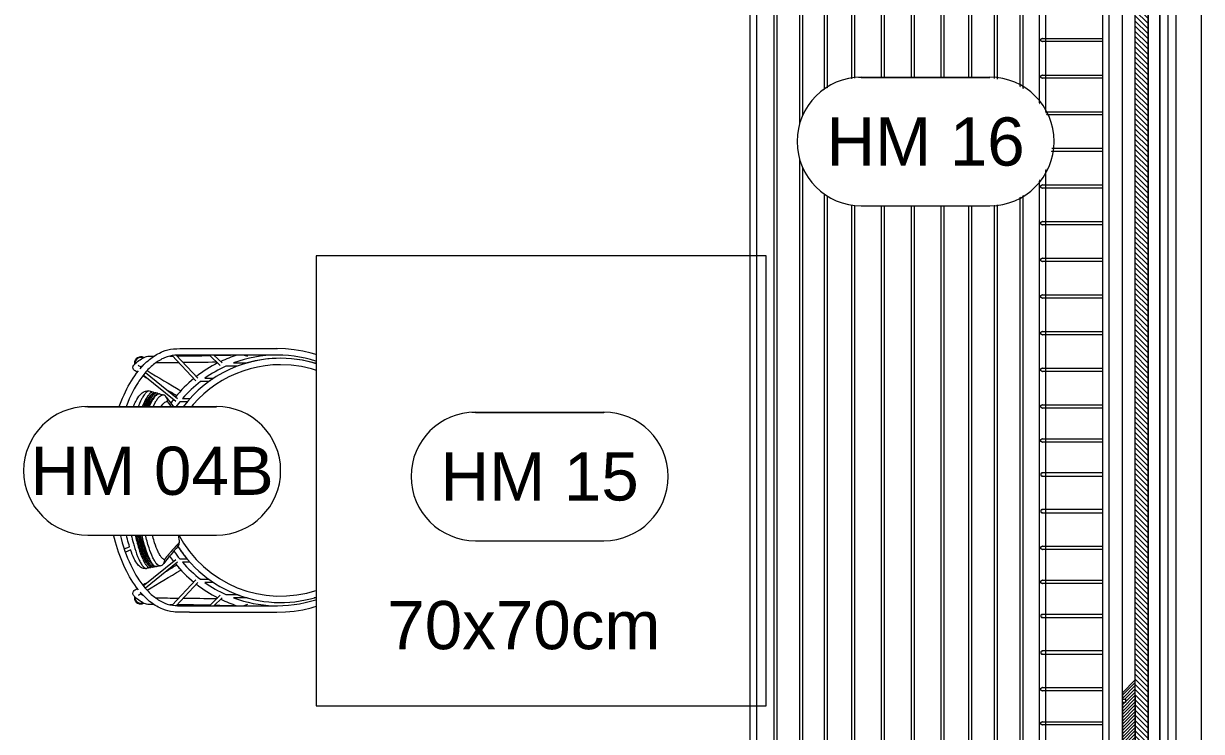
# Model space of a CAD drawing. Header units: millimetres. Extents: x 29001 to 40804, y -8833 to -5892.
# Drawn here: x 30662.2 to 30845.6, y -7221.1 to -7111 of the extents above; entities that cross this region are included whole.
import ezdxf
from ezdxf.enums import TextEntityAlignment as Align

# ---------------------------------------------------------------- set-up
doc = ezdxf.new("R2010")
doc.units = ezdxf.units.MM
doc.layers.get('0').update_dxf_attribs({"lineweight": 0})
for name, color, linetype, lineweight in [('wipeout', 254, 'Continuous', 0), ('xxx_Auto_Duvar_Yesil Alcipan', 93, 'Continuous', 0), ('xxx_Auto_Kaplama_Ahşap', 34, 'Continuous', 0), ('xxx_Auto_Kaplama_Ahşap Tarama', 16, 'Continuous', 0), ('xxx_Auto_Kaplama_Mermer Tarama', 45, 'Continuous', 0), ('xxx_Auto_Tefris_Silik', 252, 'Continuous', 0), ('xxx_Auto_Tefris_Tefris', 32, 'Continuous', 0), ('xxx_Auto_Yardimci_Isaret Genel', 51, 'Continuous', 0)]:
    doc.layers.add(name, color=color, linetype=linetype, lineweight=lineweight)
doc.styles.add('AUTOBAN', font='')
doc.styles.get("Standard").update_dxf_attribs({"font": 'arial.ttf'})
doc.styles.get('AUTOBAN').set_extended_font_data('Helvetica Normal Tr')

# ---------------------------------------------------------------- blocks, each defined once
blk = doc.blocks.new('xxxc')
at = {"layer": 'xxx_Auto_Kaplama_Ahşap Tarama'}
h = blk.add_hatch(dxfattribs=at)
h.set_pattern_fill('JIS_WOOD', color=256, scale=0.5)
h.set_pattern_definition([(45, (-28082.08727, 50910.67146), (-0.2499999996, 0.2499999996), [])])
h.paths.add_polyline_path([(-1.5, -2.95), (-2, -2.95), (-2, -1.95), (0, 0.03), (0, -13.95), (-2, -11.95), (-2, -10.95), (-1.5, -10.95), (-1.5, -10.45), (-2, -10.45), (-2, -3.45), (-1.5, -3.45)])
at = {"layer": 'xxx_Auto_Kaplama_Ahşap', "linetype": 'Continuous', "elevation": 0}
blk.add_lwpolyline([(0, 0), (-2, -2), (-2, -3), (-1.5, -3), (-1.5, -3.5), (-2, -3.5), (-2.01, -10.5), (-1.5, -10.5), (-1.5, -11), (-2, -11), (-2, -12), (0, -14)], close=True, dxfattribs=at)
blk.add_lwpolyline([(0, 0), (-2, -2), (-2, -3), (-1.5, -3), (-1.5, -3.5), (-2, -3.5), (-2.01, -10.5), (-1.5, -10.5), (-1.5, -11), (-2, -11), (-2, -12), (0, -14)], close=True, dxfattribs=at)
at = {"layer": 'xxx_Auto_Kaplama_Ahşap', "linetype": 'Continuous'}
blk.add_lwpolyline([(0, -13), (0, 0), (-2, -2), (-2, -3), (-1.5, -3), (-1.5, -3.5), (-2, -3.5), (-2, -10.5)], dxfattribs=at)
blk.add_lwpolyline([(0, -13), (0, 0), (-2, -2), (-2, -3), (-1.5, -3), (-1.5, -3.5), (-2, -3.5), (-2, -10.5)], dxfattribs=at)
at = {"layer": 'xxx_Auto_Kaplama_Ahşap', "linetype": 'Continuous', "elevation": 0}
blk.add_lwpolyline([(0, -2.5), (0, -14)], dxfattribs=at)
blk.add_lwpolyline([(0, -2.5), (0, -14)], dxfattribs=at)
blk = doc.blocks.new('TÜM LAYOOUT')
at = {"layer": 'xxx_Auto_Kaplama_Ahşap'}
h = blk.add_hatch(dxfattribs=at)
h.set_pattern_fill('JIS_WOOD', color=256, scale=0.8, angle=-270)
h.set_pattern_definition([(135, (-48656.18797, -29573.521), (-0.3999999993, -0.3999999993), [])])
h.paths.add_polyline_path([(1690.48, -1016.2), (1690.49, -414.11), (1692.48, -414.11), (1692.38, -1018.09)])
at = {"layer": 'xxx_Auto_Duvar_Yesil Alcipan', "linetype": 'Continuous'}
for p, q in [((1694.28, -415.11), (1694.28, -1019.45)), ((1695.53, -416.36), (1695.53, -1019.45)), ((1696.78, -417.61), (1696.78, -1019.45)), ((1700.78, -1023.45), (1700.78, -417.61))]:
    blk.add_line(p, q, dxfattribs=at)
blk.add_lwpolyline([(1694.28, -1019.45), (1694.28, -415.11)], dxfattribs=at)
at = {"layer": 'xxx_Auto_Kaplama_Ahşap', "linetype": 'Continuous'}
blk.add_line((1692.48, -1018.2), (1692.48, -414.11), dxfattribs=at)
for points in [[(1690.48, -1016.2), (1690.48, -414.11), (1692.48, -414.11), (1692.48, -1018.2)], [(1692.48, -771.23), (1692.48, -1018.2), (1690.48, -1016.2), (1690.48, -771.23)]]:
    blk.add_lwpolyline(points, dxfattribs=at)
at = {"layer": 'xxx_Auto_Kaplama_Ahşap'}
for points in [[(1690.48, -1016.2), (1690.48, -414.11), (1692.48, -414.11), (1692.48, -1018.2)], [(1692.48, -1018.2), (1692.48, -415.11), (1694.28, -415.11), (1694.28, -1019.45)], [(1692.48, -771.23), (1692.48, -1018.2), (1690.48, -1016.2), (1690.48, -771.23)]]:
    blk.add_lwpolyline(points, dxfattribs=at)
at = {"layer": 'xxx_Auto_Kaplama_Ahşap Tarama', "linetype": 'Continuous'}
blk.add_line((1688.49, -1014.2), (1688.49, -422.11), dxfattribs=at)
at = {"color": 3}
blk.add_blockref('xxxc', (1690.48, -891.28), dxfattribs=at)
blk = doc.blocks.new('THC PLAN')
at = {"linetype": 'Continuous'}
blk.add_wipeout([(1592.84, -948.22), (1593.27, -911.48), (1597.33, -907.91), (1608.94, -904.92), (1618.54, -904.84), (1628.14, -907.26), (1634.76, -910.81), (1635.32, -948.21), (1631.21, -948.78), (1626.45, -950.79), (1620.72, -953.05), (1612.25, -953.37), (1605.07, -952), (1598.78, -948.45)], dxfattribs=at).translate(0, 0, 41.86).dxf.layer = 'wipeout'
for p, q in [((1608.45, -908.12), (1608.24, -907.14)), ((1608.74, -907.06), (1608.95, -908.05)), ((1613.88, -907.71), (1613.88, -906.67)), ((1614.38, -906.67), (1614.38, -907.72)), ((1619.31, -908.07), (1619.52, -907.06)), ((1620.02, -907.14), (1619.8, -908.14)), ((1603.32, -909.32), (1602.99, -908.48)), ((1603.46, -908.31), (1603.78, -909.14)), ((1624.43, -909.27), (1624.8, -908.31)), ((1625.27, -908.48), (1624.9, -909.43)), ((1601.41, -916.6), (1597.36, -911.59)), ((1597.74, -911.27), (1601.84, -916.33)), ((1626.42, -916.33), (1630.52, -911.27)), ((1630.91, -911.59), (1626.85, -916.6)), ((1598.24, -919.78), (1594.64, -916.39)), ((1594.71, -915.76), (1598.64, -919.47)), ((1629.63, -919.47), (1633.56, -915.76)), ((1633.62, -916.39), (1630.02, -919.78)), ((1601.41, -918.52), (1601.41, -917.37)), ((1601.91, -916.95), (1601.91, -918.09)), ((1624.58, -916.77), (1624.58, -916.77)), ((1626.35, -918.09), (1626.35, -916.95)), ((1626.85, -917.37), (1626.85, -918.52)), ((1593.63, -918.47), (1593.63, -932.04)), ((1598.74, -920.17), (1598.74, -921.49)), ((1629.52, -921.49), (1629.52, -920.17)), ((1634.63, -918.47), (1634.63, -932.15)), ((1594.63, -921.55), (1596.25, -923.25)), ((1598.24, -922.22), (1598.24, -920.84)), ((1630.02, -920.84), (1630.02, -922.22)), ((1632.01, -923.25), (1633.63, -921.55)), ((1595.86, -923.57), (1594.63, -922.27)), ((1633.63, -922.27), (1632.4, -923.57)), ((1595.86, -927.42), (1595.86, -925.33)), ((1596.36, -924.11), (1596.36, -925.91)), ((1631.9, -925.91), (1631.9, -924.11)), ((1632.4, -925.33), (1632.4, -927.42)), ((1594.63, -926.8), (1594.85, -927.56)), ((1633.41, -927.56), (1633.63, -926.8)), ((1595.86, -938.96), (1595.86, -937.86)), ((1632.4, -937.86), (1632.4, -938.96)), ((1596.36, -939.36), (1596.36, -940.18)), ((1631.9, -940.18), (1631.9, -939.37)), ((1598.24, -943.45), (1598.24, -943.06)), ((1598.74, -943.78), (1598.74, -944.12)), ((1629.52, -944.12), (1629.52, -943.78)), ((1630.02, -943.06), (1630.02, -943.45)), ((1601.41, -946.92), (1601.41, -946.75)), ((1601.91, -947.19), (1601.91, -947.34)), ((1626.35, -947.34), (1626.35, -947.19)), ((1626.85, -946.75), (1626.85, -946.92)), ((1605.2, -949.48), (1605.2, -949.41)), ((1623.06, -949.41), (1623.06, -949.48)), ((1605.7, -949.67), (1605.7, -949.73)), ((1609.43, -951.07), (1609.43, -951.05)), ((1609.93, -951.17), (1609.93, -951.19)), ((1618.33, -951.19), (1618.33, -951.17)), ((1618.83, -951.05), (1618.83, -951.07)), ((1622.56, -949.73), (1622.56, -949.67)), ((1614.38, -951.64), (1614.38, -951.64))]:
    blk.add_line(p, q)
for centre, radius, start, end in [((1614.2, -948.19), 40.47, 94.8315, 95.6642), ((1595.91, -910.88), 1, 90.2693, 208.0879), ((1595.9, -910.88), 0.9, 85.2765, 203.3664), ((1595.91, -910.86), 0.978, 80.4544, 90.5627), ((1564.68, -929.7), 36.95, 30.447, 31.4039), ((1600.57, -914.16), 5.21, 141.4282, 145.6715), ((1663.58, -929.7), 36.94, 148.596, 149.5531), ((1627.65, -914.2), 5.27, 34.3541, 38.5485), ((1632.35, -910.86), 0.978, 89.4373, 99.5464), ((1632.36, -910.88), 0.9, 336.3666, 94.7195), ((1632.36, -910.88), 1, 331.8971, 89.7497), ((297068.66, 175160.92), 343955.08, 210.7908923, 210.7919123), ((-260.29, -2019.91), 2163.75, 30.80378, 30.82388), ((1116.15, -1004.87), 493.16, 10.8161, 10.8849), ((1600.74, -912.29), 0.197, 190.729, 239.4928), ((1569.61, -954.34), 52.12, 53.462, 53.476), ((1600.86, -912.87), 0.2, 190.7761, 223.5898), ((1627.67, -912.78), 0.203, 296.7937, 344.0611), ((1648.5, -945.32), 38.43, 122.6419, 122.6613), ((1889.25, -988.16), 272.02, 163.7985, 163.9236), ((149344.79, -88940.49), 171954.48, 149.2075374, 149.2095778), ((3451.31, -1997.69), 2120.39, 149.17602, 149.19653), ((-46923.15, -394.15), 48521.73, 359.382869, 359.387008), ((1600.85, -912.88), 0.195, 223.4279, 239.6177), ((1114.71, -1005.15), 494.62, 10.6325, 10.7011), ((1601.7, -913.75), 0.866, 189.3738, 279.2988), ((1569.48, -955.03), 51.51, 48.1472, 51.9769), ((1884.95, -986.93), 267.55, 164.1343, 164.2614), ((1627.51, -913.35), 0.198, 297.5581, 312.6002), ((1627.5, -913.35), 0.209, 312.4896, 342.9657), ((1887.01, -987.52), 269.69, 164.0082, 164.0495), ((50151.07, -394.15), 48521.39, 180.612992, 180.617131), ((-174535.59, 977.81), 176140.55, 359.3821298, 359.3837966), ((-84176.07, 5.7), 85775.8, 359.3844292, 359.3847095), ((1614.02, -932.03), 20.34, 129.2367, 140.661), ((18363.75, 9073.41), 19513.8, 210.787593, 210.792986), ((1614.19, -932.24), 20.61, 125.0952, 127.857), ((1614.19, -932.24), 19.61, 124.3323, 128.778), ((1614.44, -962.53), 46.36, 81.6537, 86.4291), ((1646.83, -943.52), 34.8, 124.6874, 130.2411), ((1614.08, -932.23), 19.6, 51.2236, 55.021), ((1614.07, -932.24), 20.61, 52.1425, 54.1372), ((1614.25, -932.03), 20.33, 39.3378, 50.7645), ((-13877.25, 8324.46), 18049.53, 329.204559, 329.210392), ((87404.05, 5.7), 85775.52, 180.6152905, 180.6155707), ((177763.61, 977.8), 176140.31, 180.6162034, 180.6178702), ((1614.13, -932.64), 19, 122.793, 0.0008), ((-412725.86, 3543.07), 414345.63, 359.3824647, 359.3831882), ((1614.13, -932.64), 18, 117.59, 0.0008), ((1614.03, -932.05), 19.36, 130.6829, 142.1514), ((1600.81, -917.19), 0.488, 118.4283, 144.886), ((1614.16, -932.7), 19.07, 122.7793, 129.9888), ((1604.38, -916.07), 0.807, 227.9853, 276.9377), ((1614.13, -932.64), 18, 0.0079, 60.5484), ((1623.87, -916.4), 0.733, 260.9271, 310.9473), ((1614.13, -932.64), 19, 0.0079, 56.645), ((1614.23, -932.05), 19.36, 37.8462, 49.3143), ((415951.98, 3543.04), 414343.49, 180.6168118, 180.6175353), ((1614.25, -932.22), 20.63, 142.0473, 152.9751), ((1614.01, -932.22), 20.64, 27.0261, 37.9514), ((1614.22, -932.2), 19.6, 144.5757, 155.6342), ((1614.23, -932.71), 19.13, 144.0882, 146.7268), ((1614.03, -932.7), 19.11, 33.256, 35.8973), ((1614.06, -932.2), 19.59, 24.3634, 35.4291), ((1613.96, -932.08), 20.31, 154.4617, 162.0598), ((349183.86, -4670.25), 347609.36, 179.3822299, 179.3827779), ((1614.31, -932.08), 20.3, 17.9379, 25.5392), ((-345954.87, -4670.24), 347608.63, 0.6172221, 0.6177701), ((1614.2, -932.16), 19.57, 159.5687, 178.2071), ((1595.22, -925.69), 0.547, 141.6908, 178.2924), ((1614.07, -932.16), 19.56, 0.343, 20.4337), ((1633.04, -925.69), 0.547, 1.7075, 38.3186), ((1614.15, -932.63), 19.02, 159.3031, 164.1022), ((1614.09, -932.64), 19.04, 0.0133, 15.9291), ((1614.13, -932.15), 20.5, 179.7042, 0.2959), ((1614.19, -932.13), 19.56, 180.031, 200.4327), ((1614.1, -932.63), 19.03, 339.278, 359.9877), ((1614.07, -932.13), 19.56, 339.5661, 359.9696), ((1614.19, -932.6), 19.07, 200.7714, 215.8967), ((1614.21, -932.09), 19.59, 204.3627, 215.4282), ((1614.05, -932.09), 19.59, 324.5737, 335.6366), ((1632.98, -938.83), 0.515, 328.5381, 348.5813), ((4065.95, -924.18), 2470.22, 180.397, 180.4842), ((-889.11, -923.77), 2521.64, 359.51618, 359.6016), ((1614.03, -932.25), 19.35, 217.8474, 229.3188), ((1614.12, -932.64), 19.01, 312.0405, 326.7493), ((1614.24, -932.25), 19.35, 310.6809, 322.1522), ((1595.9, -946.08), 0.899, 156.6331, 270.4107), ((1604.7, -940.18), 10.1, 208.4626, 218.5795), ((1595.9, -946.08), 1, 355.3101, 92.3742), ((1595.9, -946.08), 0.899, 349.4504, 89.1333), ((1632.36, -946.08), 1, 87.6256, 184.6899), ((1632.36, -946.08), 0.899, 90.8663, 190.5496), ((1623.37, -940.04), 10.34, 321.4895, 331.2152), ((1632.36, -946.08), 0.899, 268.6642, 23.372), ((1632.39, -946.07), 0.976, 359.5151, 27.8367), ((1595.9, -946.08), 0.999, 180.1266, 275.5049), ((1598.82, -5280.97), 4334.49, 89.99144, 90.02914), ((1595.93, -946.09), 0.869, 338.6947, 349.6935), ((1595.92, -946.09), 0.974, 336.4929, 349.6812), ((1595.95, -946.08), 0.946, 349.3656, 355.317), ((1600.71, -946.98), 0.499, 236.2994, 259.2635), ((1614.19, -932.55), 19.1, 230.0016, 241.9381), ((1614.2, -932.04), 19.63, 231.2306, 242.7134), ((1614.08, -932.55), 19.1, 296.3579, 309.977), ((1614.06, -932.04), 19.63, 297.2867, 308.7696), ((1629.44, -5280.93), 4334.46, 89.97086, 90.00856), ((1632.31, -946.08), 0.946, 184.683, 190.6344), ((1632.34, -946.09), 0.975, 190.3184, 203.5021), ((1632.33, -946.09), 0.869, 190.3065, 201.3053), ((1632.36, -946.08), 0.999, 264.5046, 359.8638), ((1614.15, -932.58), 19.06, 243.7062, 265.5193), ((1614.09, -932.25), 19.38, 244.3599, 256.088), ((1614.15, -932.06), 19.59, 257.567, 265.6333), ((1614.12, -932.07), 19.58, 272.6119, 282.4335), ((1614.11, -932.55), 19.09, 277.8507, 284.309), ((1614.17, -932.26), 19.38, 283.91, 295.6403), ((1614.13, -932.27), 19.38, 270.7456, 272.5678)]:
    blk.add_arc(centre, radius, start, end)
for points, knots in [([(1633.63, -932.15), (1633.63, -928.56), (1633.63, -923.88), (1633.63, -918.7), (1633.63, -916.97), (1633.61, -915.77), (1633.26, -914.51), (1632.34, -912.98), (1631, -911.6), (1628.69, -909.89), (1624.97, -908.2), (1619.8, -906.95), (1614.12, -906.53), (1608.48, -906.95), (1603.31, -908.19), (1599.58, -909.89), (1597.25, -911.6), (1595.91, -913), (1594.99, -914.52), (1594.66, -915.78), (1594.63, -916.95), (1594.63, -918.63), (1594.63, -921.61), (1594.63, -926.3), (1594.63, -929.94), (1594.63, -932.15)], [0, 0, 0, 0, 10.76451, 14.024069, 15.555245, 15.941019, 17.620949, 19.411439, 21.291586, 23.347652, 28.009803, 33.466332, 39.246754, 45.02672, 50.416088, 55.123917, 57.239292, 59.076888, 60.892815, 62.543481, 62.92004, 64.407062, 67.565743, 71.876191, 78.483634, 78.483634, 78.483634, 78.483634]), ([(1597.08, -910.51), (1598.11, -909.7), (1600.5, -908.28), (1604.62, -906.79), (1609.26, -905.87), (1614.15, -905.57), (1619.06, -905.88), (1623.7, -906.8), (1627.81, -908.3), (1630.18, -909.72), (1631.18, -910.51)], [0, 0, 0, 0, 3.921864, 8.309993, 13.091815, 18.083368, 22.974007, 27.823927, 32.224374, 36.05482, 36.05482, 36.05482, 36.05482]), ([(1600.42, -911.64), (1600.41, -911.53), (1600.42, -911.3), (1600.58, -910.84), (1601.09, -910.3), (1602.06, -909.76), (1602.84, -909.45), (1603.31, -909.29)], [0, 0, 0, 0, 0.338025, 0.68305, 1.454174, 2.518494, 3.984482, 3.984482, 3.984482, 3.984482]), ([(1628.03, -912.26), (1628.06, -912.17), (1628, -911.96), (1627.76, -911.68), (1627.37, -911.36), (1626.56, -910.87), (1625.22, -910.28), (1622.71, -909.45), (1619.97, -908.89), (1617.13, -908.57), (1614.75, -908.46), (1610.9, -908.53), (1607.33, -908.98), (1604.5, -909.66), (1603.23, -910.04), (1602.2, -910.4), (1601.29, -910.84), (1600.81, -911.14), (1600.5, -911.44), (1600.42, -911.66), (1600.44, -911.75)], [0, 0, 0, 0, 0.278376, 0.622174, 1.101377, 1.776557, 3.467846, 5.471554, 9.70769, 11.850074, 14.034591, 16.85395, 23.401701, 24.800898, 25.582134, 27.367063, 28.053406, 28.640071, 29.045823, 29.318055, 29.318055, 29.318055, 29.318055]), ([(1627.86, -912.83), (1627.89, -912.74), (1627.84, -912.53), (1627.6, -912.25), (1627.22, -911.94), (1626.42, -911.45), (1625.11, -910.86), (1622.65, -910.04), (1619.24, -909.34), (1615.52, -909.04), (1610.96, -909.13), (1607.51, -909.54), (1604.63, -910.24), (1603.35, -910.61), (1602.21, -911.02), (1601.33, -911.46), (1600.89, -911.75), (1600.61, -912.02), (1600.53, -912.24), (1600.55, -912.33)], [0, 0, 0, 0, 0.277702, 0.618512, 1.091914, 1.757706, 3.423591, 5.396429, 9.506247, 13.871508, 16.559288, 23.186824, 24.264895, 25.436055, 27.176987, 27.899431, 28.370671, 28.773552, 29.045239, 29.045239, 29.045239, 29.045239]), ([(1600.61, -912.61), (1600.62, -912.51), (1600.7, -912.29), (1600.98, -912), (1601.41, -911.7), (1602.26, -911.26), (1603.66, -910.73), (1606.94, -909.86), (1610.8, -909.36), (1614.59, -909.27), (1617.1, -909.39), (1619.47, -909.65), (1621.63, -910.06), (1623.56, -910.59), (1625.09, -911.11), (1626.36, -911.69), (1627.12, -912.18), (1627.5, -912.49), (1627.73, -912.81), (1627.78, -913.03), (1627.77, -913.12)], [0, 0, 0, 0, 0.299857, 0.688409, 1.212511, 1.856299, 3.561617, 5.708866, 12.030256, 15.183819, 17.082644, 19.555489, 22.346767, 23.656596, 25.571171, 27.191727, 27.809975, 28.30105, 28.668251, 28.958914, 28.958914, 28.958914, 28.958914]), ([(1603.78, -909.14), (1604.58, -908.89), (1606.28, -908.46), (1609.88, -907.87), (1614.41, -907.58), (1619.64, -907.99), (1622.9, -908.75), (1624.43, -909.27)], [0, 0, 0, 0, 2.511515, 5.247937, 10.953451, 16.085332, 20.943932, 20.943932, 20.943932, 20.943932]), ([(1593.63, -918.47), (1593.64, -917.81), (1593.61, -916.97), (1593.68, -915.56), (1594.07, -914.15), (1595.1, -912.36), (1596.16, -911.3), (1596.75, -910.79)], [0, 0, 0, 0, 1.986445, 2.527254, 4.232645, 6.326212, 8.682617, 8.682617, 8.682617, 8.682617]), ([(1594.81, -912.94), (1594.81, -912.65), (1594.82, -912.32), (1594.82, -911.87), (1594.96, -911.42), (1595.34, -910.77), (1595.82, -910.12), (1596.28, -909.69), (1596.71, -909.62), (1596.98, -909.79), (1597.14, -910.05), (1597.24, -910.22), (1597.31, -910.34)], [0, 0, 0, 0, 0.880915, 0.993849, 1.346591, 2.269542, 3.256294, 3.760106, 4.149937, 4.470063, 4.670286, 5.067906, 5.067906, 5.067906, 5.067906]), ([(1627.76, -913.21), (1627.78, -913.12), (1627.73, -912.91), (1627.49, -912.63), (1627.12, -912.32), (1626.33, -911.83), (1625.03, -911.25), (1622.6, -910.44), (1619.21, -909.73), (1615.51, -909.43), (1610.97, -909.52), (1607.54, -909.94), (1604.67, -910.63), (1603.4, -911), (1602.27, -911.41), (1601.4, -911.85), (1600.96, -912.14), (1600.69, -912.41), (1600.6, -912.63), (1600.62, -912.72)], [0, 0, 0, 0, 0.276857, 0.615332, 1.083989, 1.743361, 3.392434, 5.344886, 9.417286, 13.762083, 16.446861, 23.042581, 24.113255, 25.276096, 27.004477, 27.721281, 28.188925, 28.589676, 28.860721, 28.860721, 28.860721, 28.860721]), ([(1627.7, -913.4), (1627.73, -913.31), (1627.67, -913.1), (1627.44, -912.82), (1627.07, -912.51), (1626.28, -912.03), (1624.99, -911.44), (1622.58, -910.63), (1619.2, -909.93), (1615.51, -909.63), (1610.98, -909.72), (1607.55, -910.13), (1604.69, -910.83), (1603.43, -911.19), (1602.3, -911.61), (1601.44, -912.04), (1601, -912.34), (1600.72, -912.6), (1600.64, -912.82), (1600.66, -912.91)], [0, 0, 0, 0, 0.276638, 0.614131, 1.080881, 1.737163, 3.377868, 5.320178, 9.373954, 13.708549, 16.391827, 22.971683, 24.038674, 25.197375, 26.919507, 27.633832, 28.100026, 28.499849, 28.770724, 28.770724, 28.770724, 28.770724]), ([(1627.59, -913.79), (1627.62, -913.69), (1627.57, -913.49), (1627.34, -913.21), (1626.96, -912.9), (1626.19, -912.41), (1624.91, -911.83), (1622.52, -911.02), (1619.17, -910.33), (1615.5, -910.03), (1610.99, -910.12), (1607.57, -910.53), (1604.73, -911.22), (1603.48, -911.59), (1602.36, -912), (1601.5, -912.43), (1601.07, -912.73), (1600.79, -912.99), (1600.71, -913.21), (1600.73, -913.3)], [0, 0, 0, 0, 0.276621, 0.612525, 1.076377, 1.726712, 3.35076, 5.272889, 9.289591, 13.603837, 16.284117, 22.83233, 23.891984, 25.042448, 26.752132, 27.462175, 27.926158, 28.324409, 28.59525, 28.59525, 28.59525, 28.59525]), ([(1600.72, -913.2), (1600.73, -913.1), (1600.8, -912.88), (1601.07, -912.59), (1601.5, -912.29), (1602.36, -911.84), (1603.75, -911.32), (1606.44, -910.6), (1610.22, -910.01), (1614.8, -909.81), (1619.22, -910.15), (1622.61, -910.88), (1625, -911.69), (1626.23, -912.27), (1626.97, -912.75), (1627.34, -913.07), (1627.57, -913.38), (1627.62, -913.6), (1627.61, -913.7)], [0, 0, 0, 0, 0.298109, 0.672222, 1.181866, 1.847501, 3.58322, 5.631914, 10.203243, 15.02391, 19.387936, 23.475016, 25.395043, 26.937474, 27.549506, 28.042589, 28.40077, 28.694057, 28.694057, 28.694057, 28.694057]), ([(1600.84, -913.89), (1600.82, -913.79), (1600.9, -913.59), (1601.16, -913.33), (1601.56, -913.04), (1602.39, -912.61), (1603.79, -912.08), (1606.47, -911.36), (1610.26, -910.77), (1614.78, -910.57), (1619.11, -910.91), (1622.4, -911.61), (1624.74, -912.39), (1625.96, -912.95), (1626.75, -913.43), (1627.14, -913.74), (1627.4, -914.05), (1627.46, -914.27), (1627.43, -914.36)], [0, 0, 0, 0, 0.278877, 0.621533, 1.095914, 1.760487, 3.415037, 5.578987, 10.091194, 14.876802, 19.142059, 23.109684, 24.91948, 26.554393, 27.129029, 27.676229, 28.060521, 28.328174, 28.328174, 28.328174, 28.328174]), ([(1624.9, -909.43), (1625.17, -909.54), (1625.68, -909.74), (1626.56, -910.16), (1627.39, -910.65), (1628.03, -911.37), (1628.11, -911.93), (1628.05, -912.17)], [0, 0, 0, 0, 0.854425, 1.667052, 2.902407, 3.750177, 4.494991, 4.494991, 4.494991, 4.494991]), ([(1630.95, -910.34), (1631.02, -910.22), (1631.12, -910.05), (1631.28, -909.79), (1631.56, -909.62), (1631.98, -909.69), (1632.44, -910.12), (1632.91, -910.76), (1633.3, -911.42), (1633.44, -911.87), (1633.45, -912.32), (1633.45, -912.65), (1633.45, -912.94)], [0, 0, 0, 0, 0.397513, 0.599592, 0.923848, 1.307284, 1.812926, 2.777218, 3.722785, 4.073147, 4.186061, 5.067708, 5.067708, 5.067708, 5.067708]), ([(1631.51, -910.79), (1631.81, -911.04), (1632.36, -911.56), (1633.34, -912.68), (1634.19, -914.12), (1634.58, -915.55), (1634.65, -916.97), (1634.62, -917.81), (1634.63, -918.47)], [0, 0, 0, 0, 1.165515, 2.298684, 4.425887, 6.153316, 6.688381, 8.682163, 8.682163, 8.682163, 8.682163]), ([(1601.84, -914.6), (1601.82, -914.51), (1601.9, -914.33), (1602.14, -914.09), (1602.51, -913.83), (1603.28, -913.43), (1604.57, -912.96), (1607.05, -912.31), (1610.53, -911.78), (1614.71, -911.6), (1618.72, -911.89), (1621.76, -912.52), (1623.93, -913.22), (1625.2, -913.79), (1626.02, -914.3), (1626.38, -914.72), (1626.43, -914.92), (1626.41, -915)], [0, 0, 0, 0, 0.259541, 0.576073, 1.010427, 1.622498, 3.14659, 5.139082, 9.305189, 13.701852, 17.654608, 21.343981, 22.998248, 24.493832, 25.517481, 25.87179, 26.120974, 26.120974, 26.120974, 26.120974]), ([(1626.41, -915), (1625.97, -915.32), (1625.33, -915.81), (1624.51, -916.47), (1624.07, -916.85), (1623.82, -917.06), (1623.77, -917.11), (1623.75, -917.11), (1623.73, -917.11), (1623.7, -917.1), (1623.3, -917.02), (1622.73, -916.91), (1622.01, -916.79), (1621.33, -916.68), (1620.45, -916.56), (1618.84, -916.36), (1617, -916.22), (1612.19, -916.09), (1608.12, -916.35), (1604.64, -916.84), (1604.47, -916.86), (1604.37, -916.78), (1603.9, -916.34), (1603.27, -915.79), (1602.48, -915.12), (1602.09, -914.8), (1601.84, -914.6)], [0, 0, 0, 0, 1.638122, 2.407606, 3.164681, 3.377744, 3.380052, 3.389163, 3.423595, 3.452493, 3.460983, 4.66918, 5.166854, 5.667294, 6.73481, 7.820974, 10.55463, 12.251255, 22.267831, 22.760393, 22.783016, 22.786224, 23.134341, 24.725115, 25.26913, 26.243946, 26.243946, 26.243946, 26.243946]), ([(1626.41, -915), (1626.47, -915.02), (1626.57, -915.03), (1626.79, -915.02), (1627.16, -914.87), (1627.37, -914.58), (1627.43, -914.36)], [0, 0, 0, 0, 0.167666, 0.321649, 0.644728, 1.334715, 1.334715, 1.334715, 1.334715]), ([(1596.5, -947.47), (1596.39, -947.45), (1596.22, -947.34), (1596, -947.09), (1595.62, -946.6), (1595.25, -946.03), (1594.94, -945.49), (1594.82, -945.21), (1594.82, -944.88), (1594.8, -942.8), (1594.79, -940.79), (1594.77, -938.93)], [0, 0, 0, 0, 0.34068, 0.599078, 0.989648, 2.195656, 2.619669, 2.869219, 3.117296, 3.578898, 9.1396, 9.1396, 9.1396, 9.1396]), ([(1633.49, -938.93), (1633.48, -940.94), (1633.46, -943.01), (1633.45, -945.09), (1633.43, -945.26), (1633.32, -945.49), (1633.01, -946.03), (1632.64, -946.6), (1632.26, -947.09), (1632.05, -947.34), (1631.87, -947.45), (1631.76, -947.47)], [0, 0, 0, 0, 6.022079, 6.190929, 6.26967, 6.514877, 6.943839, 8.152033, 8.537297, 8.799681, 9.139602, 9.139602, 9.139602, 9.139602]), ([(1600.52, -947.48), (1599.22, -947.48), (1597.88, -947.48), (1596.54, -947.48), (1596.5, -947.47)], [0, 0, 0, 0, 3.901896, 4.019045, 4.019045, 4.019045, 4.019045]), ([(1631.76, -947.47), (1631.72, -947.48), (1630.38, -947.48), (1629.04, -947.48), (1627.74, -947.48)], [0, 0, 0, 0, 0.118356, 4.019062, 4.019062, 4.019062, 4.019062])]:
    blk.add_open_spline(points, degree=3, knots=knots)
blk = doc.blocks.new('masa-70')
at = {"layer": 'xxx_Auto_Tefris_Tefris'}
blk.add_lwpolyline([(1342.71, 1062.64), (1412.71, 1062.64), (1412.71, 992.64), (1342.71, 992.64)], close=True, dxfattribs=at)
blk = doc.blocks.new('MOBİLYALAR')
at = {"layer": 'xxx_Auto_Tefris_Silik'}
for p, q in [((1646.78, -606.73), (1646.78, -998.88)), ((1650.91, -605.83), (1650.91, -999.78)), ((1651.38, -605.78), (1651.38, -999.83)), ((1655.61, -605.77), (1655.61, -999.83)), ((1656.09, -605.82), (1656.09, -999.78)), ((1660.21, -606.72), (1660.21, -998.89)), ((1642.51, -608.62), (1642.51, -996.99)), ((1646.3, -606.89), (1646.3, -998.72)), ((1660.69, -606.88), (1660.69, -998.73)), ((1664.53, -608.63), (1664.53, -996.98)), ((1642.04, -608.9), (1642.04, -996.7)), ((1665, -608.91), (1665, -996.69)), ((1638.23, -611.85), (1638.23, -993.76)), ((1638.71, -611.4), (1638.71, -994.21)), ((1668.53, -611.59), (1668.53, -994.01)), ((1669, -612.05), (1669, -993.56)), ((1634.23, -617.08), (1634.23, -978.94)), ((1634.71, -616.26), (1634.71, -978.94)), ((1672.53, -616.61), (1672.53, -989)), ((1673, -617.47), (1673, -988.14)), ((1634.23, -838.94), (1634.23, -858.94)), ((1634.71, -838.94), (1634.71, -858.94))]:
    blk.add_line(p, q, dxfattribs=at)
for points in [[(1685.37, -791.98), (1680.69, -791.98), (1676.01, -791.98), (1675.76, -791.98), (1675.76, -791.73), (1675.76, -791.48), (1676.01, -791.48), (1680.69, -791.48), (1685.37, -791.48)], [(1685.37, -797.68), (1680.69, -797.68), (1676.01, -797.68), (1675.76, -797.68), (1675.76, -797.43), (1675.76, -797.18), (1676.01, -797.18), (1680.69, -797.18), (1685.37, -797.18)], [(1685.37, -803.38), (1680.69, -803.38), (1676.01, -803.38), (1675.76, -803.38), (1675.76, -803.13), (1675.76, -802.88), (1676.01, -802.88), (1680.69, -802.88), (1685.37, -802.88)], [(1685.37, -809.08), (1680.69, -809.08), (1676.01, -809.08), (1675.76, -809.08), (1675.76, -808.83), (1675.76, -808.58), (1676.01, -808.58), (1680.69, -808.58), (1685.37, -808.58)], [(1685.37, -814.78), (1680.69, -814.78), (1676.01, -814.78), (1675.76, -814.78), (1675.76, -814.53), (1675.76, -814.28), (1676.01, -814.28), (1680.69, -814.28), (1685.37, -814.28)], [(1685.37, -820.48), (1680.69, -820.48), (1676.01, -820.48), (1675.76, -820.48), (1675.76, -820.23), (1675.76, -819.98), (1676.01, -819.98), (1680.69, -819.98), (1685.37, -819.98)], [(1685.37, -826.18), (1680.69, -826.18), (1676.01, -826.18), (1675.76, -826.18), (1675.76, -825.93), (1675.76, -825.68), (1676.01, -825.68), (1680.69, -825.68), (1685.37, -825.68)], [(1685.37, -831.88), (1680.69, -831.88), (1676.01, -831.88), (1675.76, -831.88), (1675.76, -831.63), (1675.76, -831.38), (1676.01, -831.38), (1680.69, -831.38), (1685.37, -831.38)], [(1685.37, -837.58), (1680.69, -837.58), (1676.01, -837.58), (1675.76, -837.58), (1675.76, -837.33), (1675.76, -837.08), (1676.01, -837.08), (1680.69, -837.08), (1685.37, -837.08)], [(1685.37, -843.28), (1680.69, -843.28), (1676.01, -843.28), (1675.76, -843.28), (1675.76, -843.03), (1675.76, -842.78), (1676.01, -842.78), (1680.69, -842.78), (1685.37, -842.78)], [(1685.37, -848.98), (1680.69, -848.98), (1676.01, -848.98), (1675.76, -848.98), (1675.76, -848.73), (1675.76, -848.48), (1676.01, -848.48), (1680.69, -848.48), (1685.37, -848.48)], [(1685.37, -854.28), (1680.69, -854.28), (1676.01, -854.28), (1675.76, -854.28), (1675.76, -854.03), (1675.76, -853.78), (1676.01, -853.78), (1680.69, -853.78), (1685.37, -853.78)], [(1685.37, -859.08), (1680.69, -859.08), (1676.01, -859.08), (1675.76, -859.08), (1675.76, -859.33), (1675.76, -859.58), (1676.01, -859.58), (1680.69, -859.58), (1685.37, -859.58)], [(1685.37, -864.78), (1680.69, -864.78), (1676.01, -864.78), (1675.76, -864.78), (1675.76, -865.03), (1675.76, -865.28), (1676.01, -865.28), (1680.69, -865.28), (1685.37, -865.28)], [(1685.37, -870.98), (1680.69, -870.98), (1676.01, -870.98), (1675.76, -870.98), (1675.76, -870.73), (1675.76, -870.48), (1676.01, -870.48), (1680.69, -870.48), (1685.37, -870.48)], [(1685.37, -876.28), (1680.69, -876.28), (1676.01, -876.28), (1675.76, -876.28), (1675.76, -876.03), (1675.76, -875.78), (1676.01, -875.78), (1680.69, -875.78), (1685.37, -875.78)], [(1685.37, -881.08), (1680.69, -881.08), (1676.01, -881.08), (1675.76, -881.08), (1675.76, -881.33), (1675.76, -881.58), (1676.01, -881.58), (1680.69, -881.58), (1685.37, -881.58)], [(1685.37, -886.78), (1680.69, -886.78), (1676.01, -886.78), (1675.76, -886.78), (1675.76, -887.03), (1675.76, -887.28), (1676.01, -887.28), (1680.69, -887.28), (1685.37, -887.28)], [(1685.37, -892.98), (1680.69, -892.98), (1676.01, -892.98), (1675.76, -892.98), (1675.76, -892.73), (1675.76, -892.48), (1676.01, -892.48), (1680.69, -892.48), (1685.37, -892.48)], [(1685.37, -898.28), (1680.69, -898.28), (1676.01, -898.28), (1675.76, -898.28), (1675.76, -898.03), (1675.76, -897.78), (1676.01, -897.78), (1680.69, -897.78), (1685.37, -897.78)]]:
    blk.add_rational_spline(points, [1, 1, 1, 0.707106781187, 1, 0.707106781187, 1, 1, 1], degree=2, knots=[0, 0, 0, 9.355225, 9.355225, 9.747924, 9.747924, 10.140623, 10.140623, 19.495847, 19.495847, 19.495847], dxfattribs=at)
at = {"layer": 'xxx_Auto_Tefris_Tefris'}
for p, q in [((1675.51, -627.67), (1675.51, -977.93)), ((1676.51, -627.42), (1676.51, -977.68))]:
    blk.add_line(p, q, dxfattribs=at)
at = {"layer": 'xxx_Auto_Tefris_Tefris', "rotation": 90}
blk.add_blockref('THC PLAN', (624.82, -2474.37, -41.86), dxfattribs=at)
blk.add_wipeout([(1633.01, -825.3), (1563.01, -825.3), (1563.01, -895.3), (1633.01, -895.3)]).dxf.layer = 'wipeout'
at = {"layer": 'xxx_Auto_Tefris_Tefris'}
for p, q in [((1630.51, -627.67), (1630.51, -978.94)), ((1631.51, -627.67), (1631.51, -978.94)), ((1630.51, -838.94), (1630.51, -858.94)), ((1631.51, -838.94), (1631.51, -858.94))]:
    blk.add_line(p, q, dxfattribs=at)
at = {"layer": 'xxx_Auto_Tefris_Tefris', "xscale": -1}
blk.add_blockref('masa-70', (2975.72, -1887.94), dxfattribs=at)
at = {"color": 251, "true_color": 0x636466}
blk.add_text('70x70cm', height=7.5, dxfattribs=at).set_placement((1574.07, -886.5))
blk = doc.blocks.new('_TagSlot')
at = {"color": 0, "linetype": 'ByBlock', "lineweight": -2, "transparency": 16777216}
for p, q in [((-4, 4), (4, 4)), ((-4, -4), (4, -4))]:
    blk.add_line(p, q, dxfattribs=at)
for centre, start, end in [((-4, 0), 90, 270), ((4, 0), 270, 90)]:
    blk.add_arc(centre, 4, start, end, dxfattribs=at)
at = {"layer": 'xxx_Auto_Kaplama_Mermer Tarama', "color": 0, "transparency": 16777216, "style": 'AUTOBAN'}
blk.add_attdef('TAGNUMBER', text='', height=3, dxfattribs=at).set_placement((0, -1.5), align=Align.CENTER)
blk = doc.blocks.new('key planxx')
for points in [[(169.38, -154.12), (189.38, -154.12), (193.21, -154.89), (196.23, -156.84), (198.12, -159.26), (199.08, -161.69), (199.38, -164.12), (198.77, -167.56), (196.87, -170.75), (195.51, -172.02), (192.74, -173.54), (189.38, -174.12), (167.75, -173.99), (165.39, -173.29), (162.62, -171.49), (161.43, -170.19), (159.56, -166.01), (159.58, -162.13), (160.88, -158.85), (162.75, -156.64), (166.45, -154.56)], [(109.31, -206.22), (129.31, -206.22), (133.14, -206.98), (136.16, -208.93), (138.05, -211.35), (139.01, -213.78), (139.31, -216.22), (138.7, -219.65), (136.8, -222.85), (135.44, -224.12), (132.67, -225.64), (129.31, -226.22), (107.68, -226.09), (105.32, -225.39), (102.55, -223.59), (101.36, -222.29), (99.49, -218.11), (99.51, -214.22), (100.82, -210.95), (102.68, -208.74), (106.38, -206.66)]]:
    blk.add_wipeout(points)
blk.add_wipeout([(49.01, -205.35), (69.01, -205.35), (72.84, -206.11), (75.86, -208.06), (77.74, -210.48), (78.71, -212.91), (79.01, -215.35), (78.4, -218.78), (76.49, -221.98), (75.14, -223.25), (72.36, -224.77), (69.01, -225.35), (47.38, -225.21), (45.01, -224.52), (42.25, -222.72), (41.06, -221.42), (39.19, -217.24), (39.21, -213.35), (40.51, -210.07), (42.37, -207.87), (46.07, -205.79)]).translate(0, 0, -41.86)
at = {"layer": 'xxx_Auto_Yardimci_Isaret Genel', "xscale": 2.5, "yscale": 2.5, "zscale": 2.5}
for p, values in [((179.57, -164.07), {'TAGNUMBER': 'HM 16'}), ((59.2, -215.29, -41.86), {'TAGNUMBER': 'HM 04B'}), ((119.5, -216.17), {'TAGNUMBER': 'HM 15'})]:
    blk.add_blockref('_TagSlot', p, dxfattribs=at).add_auto_attribs(values)

msp = doc.modelspace()

# ---------------------------------------------------------------- block references
at = {"color": 6}
msp.add_blockref('TÜM LAYOOUT', (29144.79, -6321.8), dxfattribs=at)

# ---------------------------------------------------------------- next in the draw order: block references
msp.add_blockref('MOBİLYALAR', (29144.79, -6321.8), dxfattribs=at)

# ---------------------------------------------------------------- next in the draw order: block references
msp.add_blockref('key planxx', (30623.06, -6965.25), dxfattribs=at)

# ---------------------------------------------------------------- next in the draw order: linework, layer by layer
at = {"layer": 'xxx_Auto_Tefris_Tefris'}
for points in [[(30830.16, -6949.62), (30830.16, -7299.88)], [(30831.16, -6949.47), (30831.16, -7299.73)]]:
    msp.add_lwpolyline(points, dxfattribs=at)

doc.saveas('drawing.dxf')
